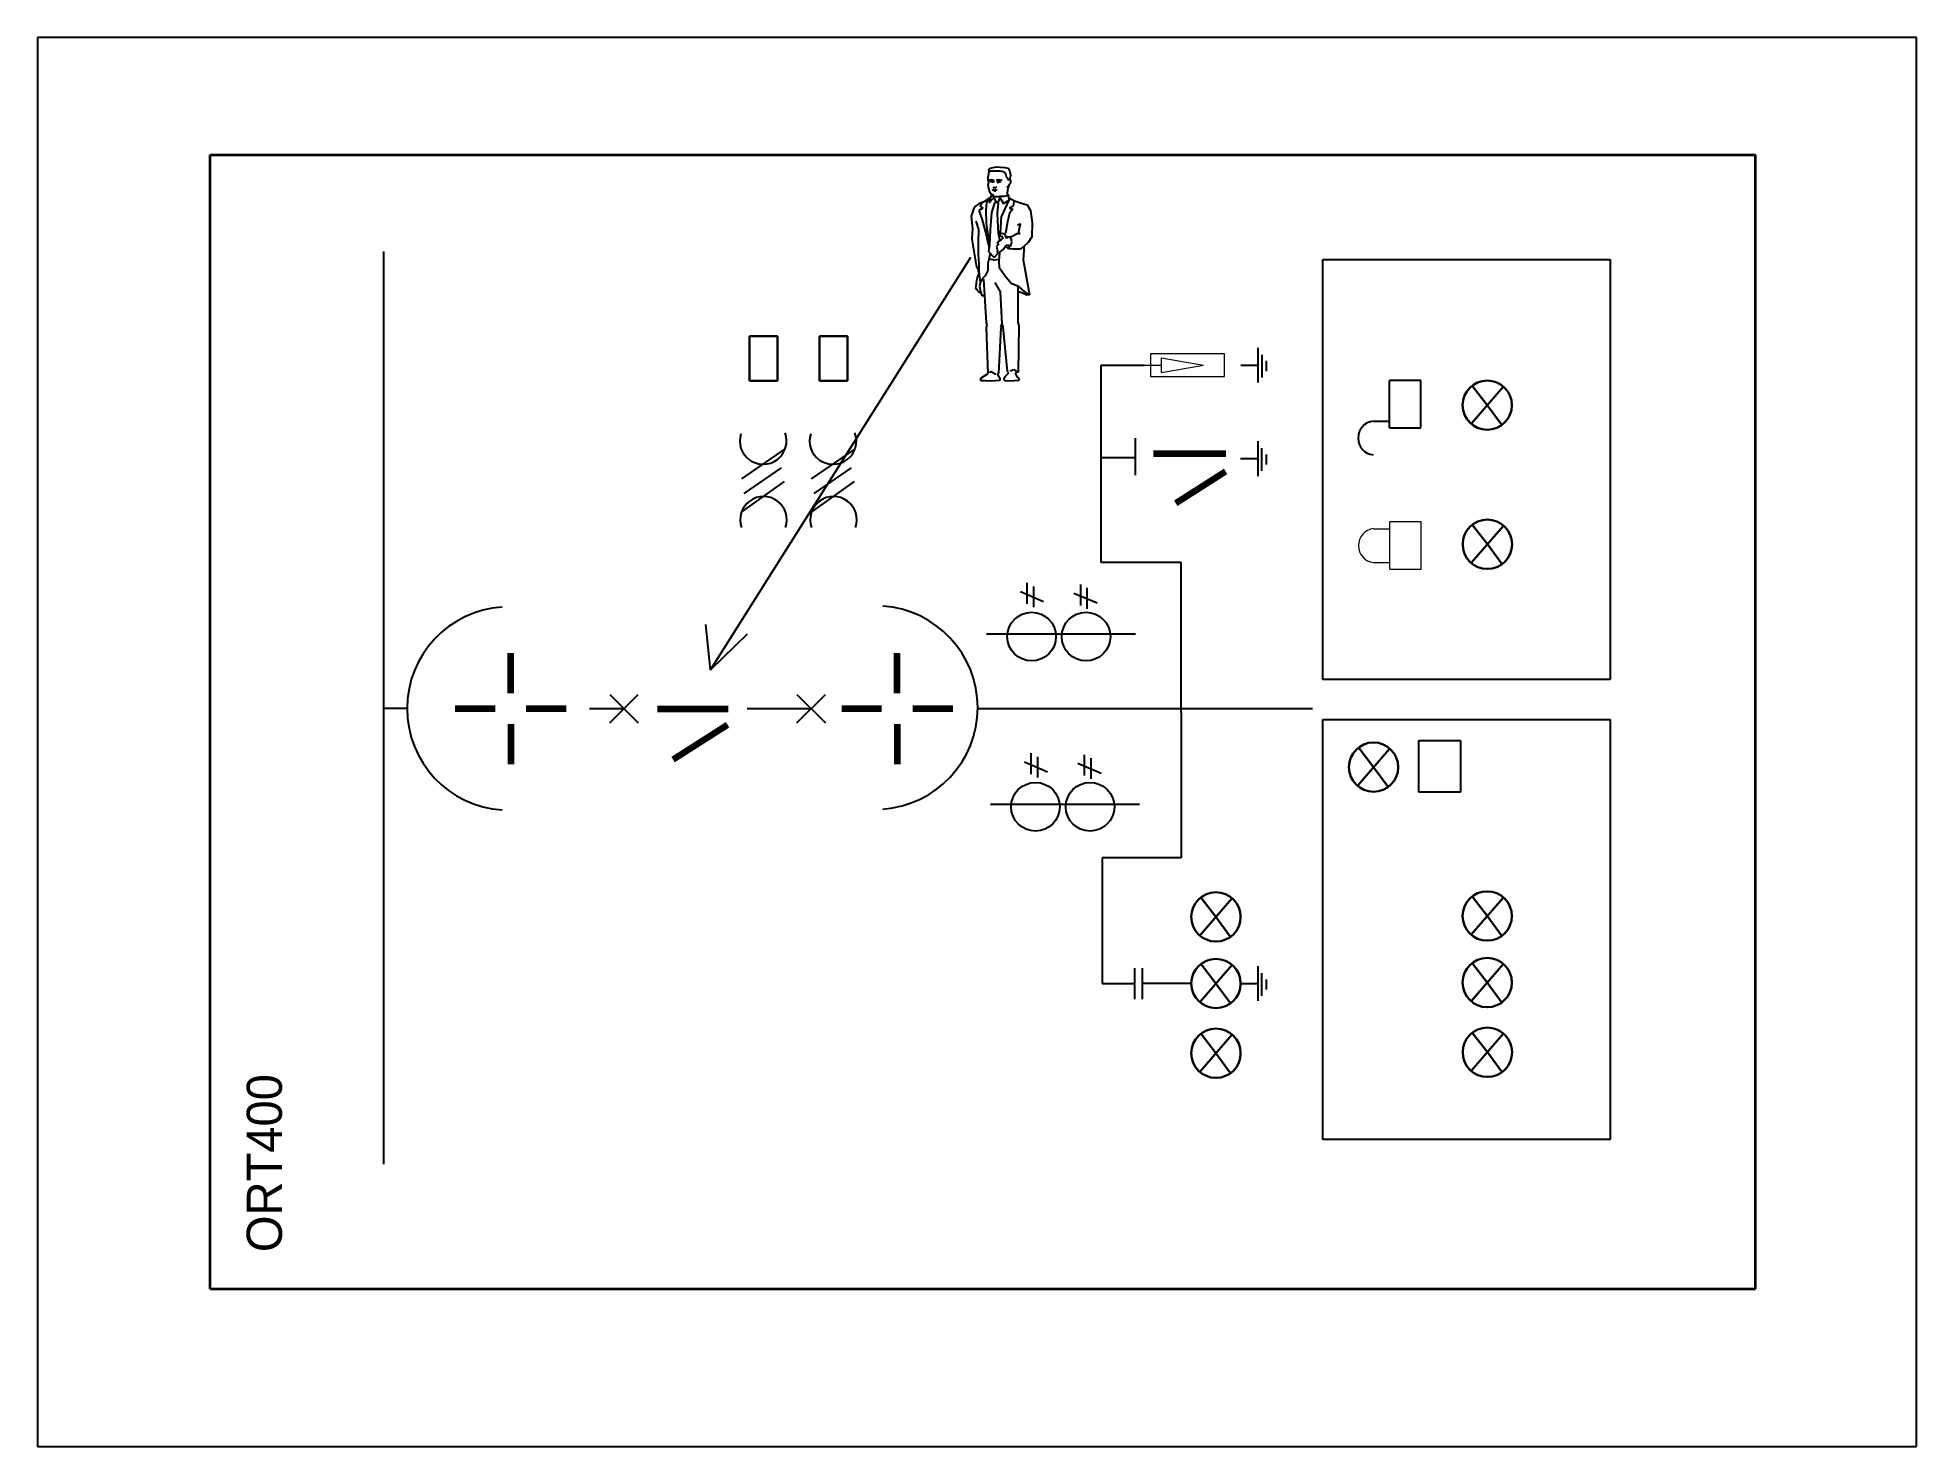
# Model space of a CAD drawing. Header units: millimetres. Extents: x 0 to 1600, y 0 to 1200.
import ezdxf

# ---------------------------------------------------------------- set-up
doc = ezdxf.new("R2010")
doc.units = ezdxf.units.MM
doc.layers.add('6-家具-143', color=143, linetype='Continuous')
doc.layers.add('TOPOVERLAY', color=2, linetype='Continuous')

msp = doc.modelspace()

# ---------------------------------------------------------------- linework, layer by layer
for p, q in [((1600, 1200), (0, 1200)), ((0, 1200), (0, 0)), ((1600, 0), (1600, 1200)), ((573, 661.5), (794.7, 1013)), ((573, 661.5), (569, 700.1)), ((573, 661.5), (604.7, 692.2)), ((0, 0), (1600, 0))]:
    msp.add_line(p, q)
at = {"color": 5, "lineweight": 35}
for p, q in [((146.9, 134.2), (146.9, 1100.2)), ((146.9, 1100.2), (1462.9, 1100.2)), ((1462.9, 134.2), (1462.9, 1100.2)), ((146.9, 134.2), (1462.9, 134.2))]:
    msp.add_line(p, q, dxfattribs=at)
at = {"color": 56}
for p, q in [((295, 240.3), (295, 1017.9)), ((1039.5, 906.1), (1039.5, 935.8)), ((1042.9, 910.6), (1042.9, 929.9)), ((905.6, 752.8), (905.6, 921)), ((905.6, 921), (942.3, 921)), ((1024.6, 921.1), (1039.4, 921.1)), ((1046.6, 916), (1046.6, 924.6)), ((935, 827.3), (935, 858.8)), ((1039.4, 826.5), (1039.4, 856.1)), ((1042.7, 831), (1042.7, 850.3)), ((935, 842.1), (905.6, 842.1)), ((1024.5, 841.5), (1039.3, 841.5)), ((1046.5, 836.4), (1046.5, 844.9)), ((974, 752.8), (905.6, 752.8)), ((974, 625.1), (974, 752.8)), ((487.3, 616.3), (511.5, 640.4)), ((487.3, 640.4), (511.5, 616.3)), ((646.6, 640.5), (670.9, 616.3)), ((646.6, 616.3), (670.9, 640.5)), ((314.7, 628.4), (295, 628.4)), ((470.1, 628.4), (499.4, 628.4)), ((604.2, 628.4), (658.8, 628.4)), ((800.6, 628.4), (1085.7, 628.4)), ((974, 625.1), (974, 501.2)), ((974, 501.2), (906.5, 501.2)), ((906.5, 501.2), (906.5, 394.2)), ((934.5, 380.9), (934.5, 407.5)), ((940.8, 380.9), (940.8, 407.5)), ((1039.4, 379.4), (1039.4, 409)), ((1042.7, 383.9), (1042.7, 403.2)), ((906.5, 394.2), (934.5, 394.2)), ((982.4, 394.3), (940.8, 394.3)), ((1024.5, 394.3), (1039.3, 394.3)), ((1046.5, 389.2), (1046.5, 397.8))]:
    msp.add_line(p, q, dxfattribs=at)
at = {"color": 252}
for p, q in [((1094.6, 653.1), (1094.6, 1011.1)), ((1094.6, 1011.1), (1339.2, 1011.1)), ((1339.2, 1011.1), (1339.2, 653.1)), ((636.2, 849.3), (599.4, 824.1)), ((695.7, 849.3), (658.9, 824.1)), ((601.7, 811.7), (633.5, 833.6)), ((661.2, 811.7), (693, 833.6)), ((599.8, 796), (636.1, 821.9)), ((659.3, 796), (695.6, 821.9)), ((837, 728.1), (856.6, 719.7)), ((842.7, 717.7), (842.7, 735.5)), ((848.3, 714.8), (848.3, 732.5)), ((882.6, 726.9), (902.2, 718.4)), ((888.3, 716.4), (888.3, 734.2)), ((893.9, 713.5), (893.9, 731.3)), ((808, 692.1), (934.9, 692.1)), ((1339.2, 653.1), (1094.6, 653.1)), ((1094.6, 261.3), (1094.6, 619.2)), ((1094.6, 619.2), (1339.2, 619.2)), ((1339.2, 619.2), (1339.2, 261.3)), ((1176.4, 557.2), (1176.4, 601.3)), ((1176.4, 601.3), (1211.7, 601.3)), ((1211.7, 601.3), (1211.7, 557.2)), ((840.4, 583.1), (860, 574.7)), ((846, 572.7), (846, 590.4)), ((851.7, 569.7), (851.7, 587.5)), ((886, 581.9), (905.6, 573.4)), ((891.6, 571.4), (891.6, 589.2)), ((897.3, 568.5), (897.3, 586.3)), ((811.4, 547.1), (938.3, 547.1)), ((1211.7, 557.2), (1176.4, 557.2)), ((1339.2, 261.3), (1094.6, 261.3))]:
    msp.add_line(p, q, dxfattribs=at)
at = {"color": 250, "lineweight": 30}
for p, q in [((665.9, 907.5), (665.9, 945.8)), ((665.9, 945.8), (689.7, 945.8)), ((689.7, 945.8), (689.7, 907.5)), ((689.7, 907.5), (665.9, 907.5)), ((950.3, 845.6), (1012, 845.6)), ((1234.6, 768.4), (1222, 784.7)), ((1221.1, 752.8), (1248.1, 783.9)), ((1234.6, 768.4), (1246.8, 751.7)), ((1124.2, 563), (1151.2, 594.2)), ((1137.7, 578.6), (1125.1, 594.9)), ((1137.7, 578.6), (1149.9, 562)), ((990, 435.4), (1017, 466.6)), ((1003.5, 451), (990.9, 467.4)), ((1221, 436.2), (1248, 467.3)), ((1234.5, 451.8), (1222, 468.1)), ((1003.5, 451), (1015.6, 434.4)), ((1234.5, 451.8), (1246.7, 435.1)), ((990, 378.8), (1017, 409.9)), ((1003.5, 394.3), (990.9, 410.7)), ((1221, 379.5), (1248, 410.7)), ((1234.5, 395.1), (1222, 411.4)), ((1003.5, 394.3), (1015.6, 377.7)), ((1234.5, 395.1), (1246.7, 378.5)), ((1234.6, 335.7), (1222, 352)), ((990, 319.4), (1017, 350.5)), ((1003.5, 334.9), (991, 351.3)), ((1221.1, 320.1), (1248.1, 351.3)), ((1003.5, 334.9), (1015.7, 318.3)), ((1234.6, 335.7), (1246.8, 319.1))]:
    msp.add_line(p, q, dxfattribs=at)
at = {"color": 56, "lineweight": 20}
for p, q in [((1010.8, 930.6), (947.7, 930.6)), ((947.7, 930.6), (947.7, 911.4)), ((1010.8, 911.4), (1010.8, 930.6)), ((942.3, 921), (957.1, 921)), ((957.1, 914.6), (957.1, 927.3)), ((957.1, 927.3), (992.8, 921)), ((957.1, 914.6), (992.8, 921)), ((947.7, 911.4), (1010.8, 911.4))]:
    msp.add_line(p, q, dxfattribs=at)
at = {"color": 88}
for p, q in [((1151.2, 867.7), (1151.2, 907.9)), ((1177.9, 907.9), (1151.2, 907.9)), ((1177.9, 867.7), (1177.9, 907.9)), ((1137.4, 873.4), (1151.2, 873.4)), ((1151.2, 867.7), (1177.9, 867.7))]:
    msp.add_line(p, q, dxfattribs=at)
at = {"color": 1, "lineweight": 30}
for p, q in [((1221, 871.3), (1248, 902.5)), ((1234.5, 886.9), (1222, 903.2)), ((1234.5, 886.9), (1246.7, 870.3))]:
    msp.add_line(p, q, dxfattribs=at)
at = {"color": 250, "lineweight": 100}
for p, q in [((950.3, 845.6), (1012, 845.6)), ((355.7, 628.4), (389.6, 628.4)), ((369.4, 628.4), (389.6, 628.4)), ((416.2, 628.4), (439.3, 628.4)), ((416.2, 628.4), (450.1, 628.4)), ((684.9, 628.4), (718.8, 628.4)), ((698.6, 628.4), (718.8, 628.4)), ((745.4, 628.4), (779.3, 628.4)), ((745.4, 628.4), (768.5, 628.4)), ((541.4, 585.1), (587.6, 614.5))]:
    msp.add_line(p, q, dxfattribs=at)
at = {"color": 3, "lineweight": 30}
msp.add_line((969.3, 803.5), (1011.7, 830.5), dxfattribs=at)
at = {"color": 18, "lineweight": 0}
for p, q in [((1151.5, 747.3), (1151.5, 787.4)), ((1178.2, 787.4), (1151.5, 787.4)), ((1178.2, 747.3), (1178.2, 787.4)), ((1137.7, 781.7), (1151.5, 781.7)), ((1137.7, 753), (1151.5, 753)), ((1151.5, 747.3), (1178.2, 747.3))]:
    msp.add_line(p, q, dxfattribs=at)
at = {"color": 1, "lineweight": 100}
msp.add_line((527.9, 628.3), (588, 628.3), dxfattribs=at)
msp.add_line((527.9, 628.3), (588, 628.3), dxfattribs=at)
at = {"color": 1, "lineweight": 30}
msp.add_circle((1234.5, 886.9), 21, dxfattribs=at)
at = {"color": 250, "lineweight": 30}
for centre in [(1234.6, 768.4), (1137.7, 578.6), (1003.5, 451), (1234.5, 451.8), (1234.5, 395.1), (1003.5, 394.3), (1003.5, 334.9), (1234.6, 335.7)]:
    msp.add_circle(centre, 21, dxfattribs=at)
at = {"color": 252}
for centre in [(846.5, 689.8), (892.9, 689.8), (849.8, 544.8), (896.3, 544.8)]:
    msp.add_circle(centre, 20.7, dxfattribs=at)
at = {"color": 88}
msp.add_arc((1139, 858.9), 14.5, 96.3558, 263.6442, dxfattribs=at)
at = {"color": 252}
for centre, start, end in [((617.9, 856.4), 162.0487, 20.1121), ((677.4, 856.4), 162.0487, 20.1121), ((618.2, 789.2), 340.9683, 199.0317), ((677.8, 789.2), 340.9683, 199.0317)]:
    msp.add_arc(centre, 19.9, start, end, dxfattribs=at)
at = {"color": 18, "lineweight": 0}
msp.add_arc((1139.3, 767.3), 14.5, 96.3558, 263.6442, dxfattribs=at)
at = {"color": 56}
for centre, start, end in [((401.3, 628.5), 93.7682, 266.2318), ((714, 629.3), 273.7682, 86.2318)]:
    msp.add_arc(centre, 86.6, start, end, dxfattribs=at)
at = {"layer": '6-家具-143', "color": 143}
for p, q in [((810.1, 1087.6), (811.4, 1088.9)), ((811.4, 1088.9), (816.4, 1089.8)), ((816.4, 1089.8), (823.6, 1089.4)), ((823.6, 1089.4), (826.4, 1088.7)), ((826.4, 1088.7), (827.9, 1086)), ((809.4, 1074.3), (810.1, 1077.2)), ((810.4, 1069.9), (809.4, 1074.3)), ((809.6, 1081.2), (810.3, 1085.5)), ((809.6, 1078.4), (809.6, 1081.2)), ((810.1, 1077.2), (809.6, 1078.4)), ((810.3, 1085.5), (810.1, 1087.6)), ((810.2, 1078.7), (812.4, 1079.1)), ((810.5, 1085.8), (811.1, 1086.4)), ((810.9, 1077.8), (813, 1077.9)), ((811.1, 1086.4), (815, 1086.6)), ((813.1, 1076.9), (811.3, 1077.4)), ((812.1, 1077.5), (812.6, 1077.7)), ((812.4, 1079.1), (814.5, 1078.3)), ((812.6, 1077.7), (813.2, 1077.1)), ((813, 1077.9), (814.5, 1077.4)), ((814.1, 1076.8), (813.1, 1076.9)), ((813.6, 1072.7), (813.9, 1072.2)), ((813.9, 1072.2), (815.9, 1072.3)), ((814.5, 1077.4), (814.1, 1076.8)), ((815, 1086.6), (819.4, 1086.5)), ((815.9, 1072.3), (816.9, 1072.8)), ((816.6, 1078.2), (817.8, 1079.1)), ((817.5, 1077.8), (816.8, 1077.4)), ((816.8, 1077.4), (817.2, 1076.8)), ((817.2, 1076.8), (818.4, 1076.7)), ((819.1, 1078), (817.5, 1077.8)), ((817.5, 1077), (818, 1077.4)), ((817.8, 1079.1), (820.7, 1078.8)), ((818, 1077.4), (818.8, 1077.2)), ((818.4, 1076.7), (820.3, 1077.4)), ((820.3, 1077.9), (819.1, 1078)), ((819.4, 1086.5), (821.4, 1086.1)), ((820.7, 1078.8), (821.2, 1078.1)), ((821.4, 1086.1), (823.5, 1085.3)), ((823.5, 1085.3), (824.5, 1083.2)), ((824.5, 1083.2), (824.9, 1081.3)), ((824.9, 1081.3), (825.9, 1080.3)), ((825.6, 1072.6), (825.4, 1073.1)), ((826.1, 1072.9), (825.6, 1072.6)), ((825.9, 1080.3), (825.9, 1079.5)), ((825.9, 1079.5), (826.3, 1079.3)), ((826.8, 1073.7), (826.1, 1072.9)), ((827.1, 1073.9), (826.2, 1071.6)), ((826.3, 1078.6), (826.8, 1079.2)), ((826.8, 1079.2), (827.6, 1079.5)), ((827.8, 1074.8), (826.8, 1073.7)), ((828.3, 1080.9), (827.6, 1079.6)), ((827.6, 1079.5), (828.3, 1078.8)), ((828.4, 1076.1), (827.8, 1074.8)), ((827.9, 1086), (828.6, 1083.2)), ((828.6, 1083.2), (828.3, 1080.9)), ((828.3, 1078.8), (828.6, 1077.9)), ((828.6, 1077.9), (828.4, 1076.1)), ((799, 1056.7), (796.9, 1053.7)), ((801.5, 1058.5), (799, 1056.7)), ((806.3, 1060.5), (801.5, 1058.5)), ((805.4, 1060.1), (802.4, 1056.7)), ((802.4, 1056.7), (804.9, 1054.8)), ((811.3, 1063.5), (806.3, 1060.5)), ((808.1, 1059.6), (807.4, 1053)), ((810.4, 1062.4), (808.1, 1059.6)), ((811.6, 1067.4), (810.4, 1069.9)), ((811.8, 1065.1), (810.4, 1059.2)), ((810.4, 1059.2), (814, 1063.1)), ((812.6, 1066.2), (811.6, 1067.4)), ((812.5, 1065.6), (811.8, 1065.1)), ((815.2, 1059.9), (812.4, 1051)), ((813.3, 1065.6), (812.5, 1065.6)), ((813.6, 1066), (812.6, 1066.2)), ((812.6, 1065.2), (812.6, 1064.9)), ((812.6, 1064.9), (814.7, 1064.6)), ((812.9, 1070.1), (814.5, 1070.5)), ((814.2, 1065), (813.6, 1066)), ((814, 1063.1), (815.6, 1064.5)), ((814.2, 1069.4), (815.9, 1069.3)), ((814.5, 1070.5), (815.4, 1070.4)), ((814.6, 1063.1), (816, 1060)), ((815.4, 1070.4), (817.3, 1070.2)), ((815.6, 1064.5), (818.8, 1064.5)), ((816, 1060), (816.7, 1059.4)), ((816.7, 1059.4), (818.4, 1060.1)), ((818, 1059.1), (817.2, 1050.2)), ((818.4, 1060.1), (819.5, 1062.8)), ((818.8, 1064.5), (822.7, 1058.6)), ((822.8, 1064.7), (819.3, 1064.7)), ((822.7, 1058.6), (825.9, 1060.6)), ((825.9, 1065.2), (822.8, 1064.7)), ((827.5, 1062.1), (823.6, 1054.2)), ((825.8, 1067.8), (825.6, 1065.8)), ((825.6, 1065.8), (825.9, 1065.2)), ((826.2, 1071.6), (825.8, 1067.8)), ((825.9, 1060.6), (827.8, 1061.8)), ((827, 1065.9), (826, 1065.8)), ((827.2, 1063.7), (827, 1065.9)), ((827.8, 1061.8), (827.2, 1063.7)), ((830.7, 1056.4), (827.7, 1054.8)), ((827.9, 1063.3), (832, 1061)), ((831.4, 1060.3), (830.7, 1056.4)), ((832, 1061), (838, 1058.9)), ((838, 1058.9), (842.8, 1057.4)), ((842.8, 1057.4), (845.7, 1052.8)), ((796.9, 1053.7), (795.1, 1048)), ((795.1, 1048), (796.2, 1037.1)), ((801.7, 1036.6), (799.4, 1043.5)), ((804.9, 1054.8), (801.7, 1052.6)), ((801.7, 1052.6), (804.2, 1045.5)), ((804.2, 1045.5), (807.6, 1033)), ((807.4, 1053), (807.9, 1041.9)), ((807.9, 1041.9), (810.2, 1025.9)), ((812.4, 1051), (811.3, 1036.2)), ((817.2, 1050.2), (817.8, 1038.5)), ((820.6, 1047.3), (820, 1038.4)), ((823.6, 1054.2), (820.6, 1047.3)), ((825.9, 1043), (824.3, 1033.2)), ((827.7, 1050.3), (825.9, 1043)), ((827.7, 1054.8), (830.4, 1053.7)), ((830.4, 1053.7), (827.7, 1050.3)), ((837.1, 1041.4), (834.6, 1039.8)), ((835.2, 1033.4), (837.1, 1041.4)), ((845.7, 1052.8), (847.1, 1042.3)), ((847.1, 1042.3), (846.6, 1030.2)), ((796.2, 1037.1), (795.6, 1029.1)), ((795.6, 1029.1), (795.8, 1026.6)), ((795.8, 1026.6), (799.7, 1004.5)), ((801.3, 1026.1), (801.7, 1036.6)), ((801.3, 1020), (801.3, 1026.1)), ((807.6, 1033), (809.7, 1023.2)), ((811.3, 1036.2), (810.6, 1023.2)), ((818.5, 1024.1), (816.5, 1022.1)), ((817.5, 1025.8), (817.2, 1024.3)), ((817.2, 1024.3), (818.5, 1024.1)), ((820.7, 1027.7), (817.5, 1025.8)), ((817.8, 1038.5), (818, 1033.3)), ((818, 1033.3), (819.2, 1027.9)), ((820, 1033.2), (819.5, 1032.3)), ((819.5, 1032.3), (819.9, 1031.2)), ((820, 1038.4), (819.7, 1033.7)), ((819.9, 1031.2), (821.3, 1030.6)), ((821.9, 1032.8), (820, 1033.2)), ((822.3, 1029.4), (820.7, 1027.7)), ((821.3, 1030.6), (822.3, 1029.4)), ((823, 1032.8), (821.9, 1032.8)), ((824.3, 1031.3), (823, 1032.8)), ((825.2, 1029.1), (824.3, 1031.3)), ((826.1, 1029), (825.2, 1029.1)), ((825.7, 1030.2), (829.3, 1030.7)), ((827, 1030), (825.7, 1030.2)), ((829.1, 1028.9), (827, 1030)), ((828.9, 1022.7), (829.8, 1025.9)), ((829.8, 1025.9), (829.1, 1028.9)), ((829.3, 1030.7), (834.1, 1033)), ((834.1, 1033), (836.8, 1033)), ((836.8, 1033), (835.2, 1033.4)), ((843.7, 1025.5), (839.8, 1022)), ((846.6, 1030.2), (843.7, 1025.5)), ((801.3, 1014.3), (801.3, 1020)), ((801.9, 1007.5), (801.3, 1014.3)), ((810.2, 1011.3), (809.2, 1007.9)), ((810.6, 1023.2), (809.7, 1017.9)), ((809.7, 1023.2), (810.2, 1020.9)), ((809.7, 1017.9), (814.7, 1012.7)), ((811.3, 1016.1), (810.2, 1011.3)), ((810.6, 1011.6), (814.3, 1010.6)), ((814.3, 1010.6), (818.8, 1011.3)), ((814.7, 1012.7), (818.4, 1016.6)), ((816.5, 1022.1), (816.7, 1021.4)), ((816.7, 1021.4), (817.3, 1020.8)), ((817.3, 1020.8), (816.7, 1019.8)), ((816.7, 1019.8), (817.5, 1019)), ((817.5, 1019), (817.2, 1017.6)), ((817.2, 1017.6), (817.8, 1016.7)), ((817.8, 1016.7), (819.5, 1017.2)), ((819, 1009.7), (819.5, 1016.3)), ((819.3, 1003.6), (819, 1009.7)), ((819.5, 1017.2), (822.4, 1019.5)), ((822.4, 1019.5), (824.1, 1022.1)), ((824.1, 1022.1), (826.1, 1023.6)), ((827.5, 1020), (825, 1021.4)), ((826.1, 1023.6), (828.2, 1023)), ((826.8, 1021.6), (828.9, 1022.7)), ((830.9, 1019.8), (827.5, 1020)), ((836.8, 1019.8), (830.9, 1019.8)), ((839.8, 1022), (836.8, 1019.8)), ((839.8, 1018.6), (839.3, 1010.6)), ((839.3, 1010.6), (844.8, 980.8)), ((840, 1021.6), (839.8, 1018.6)), ((799.7, 993.1), (798.8, 986.3)), ((799.7, 1004.5), (800.6, 1004)), ((800.4, 996.6), (799.7, 993.1)), ((801.9, 999.8), (800.4, 996.6)), ((800.6, 1004), (801, 1000.2)), ((801, 1000.2), (801.7, 1000.2)), ((801.7, 1000.2), (802.4, 1000.2)), ((801.9, 1000.4), (801.9, 1007.5)), ((802.9, 991.5), (801.9, 1000.4)), ((804.5, 994.5), (802.6, 991.1)), ((807, 997.2), (804.5, 994.5)), ((808.2, 956.9), (805.8, 994.2)), ((809.2, 1001.5), (807, 997.2)), ((809.2, 1007.9), (809.2, 1001.5)), ((823.6, 997), (819.3, 1003.6)), ((829.1, 990.6), (823.6, 997)), ((798.8, 986.3), (799.5, 986.1)), ((799.5, 986.1), (800.1, 984.7)), ((800.1, 984.7), (801, 984.5)), ((801, 984.5), (801.2, 983.5)), ((801.2, 983.5), (802.9, 983)), ((802.6, 991.1), (802.2, 988.1)), ((802.2, 988.1), (803.3, 982.9)), ((803.3, 982.9), (804, 979.9)), ((804, 979.9), (806.5, 980.8)), ((819.9, 983.5), (815.6, 991.5)), ((821.5, 956.3), (819.9, 983.5)), ((835.9, 987.6), (829.1, 990.6)), ((834.8, 988.3), (834.8, 957.4)), ((838.2, 982.6), (835, 983.3)), ((840.5, 983.8), (835.9, 987.6)), ((842.3, 980.6), (838.2, 982.6)), ((843.9, 981.5), (840.5, 983.8)), ((844.8, 980.8), (842.3, 980.6)), ((808.7, 955.5), (808.2, 956.9)), ((808.2, 953.1), (808.7, 955.5)), ((809.5, 914), (808.2, 953.1)), ((820.4, 952.9), (818.3, 914)), ((821, 955.8), (819.9, 953.1)), ((819.9, 953.1), (820.4, 952.9)), ((822.3, 953.7), (821.5, 956.3)), ((826, 915.6), (822.3, 953.7)), ((834.8, 957.4), (835.6, 954.5)), ((835.6, 954.5), (835.1, 915.1)), ((803.4, 910), (809.5, 914)), ((811.1, 914.5), (811.6, 915.9)), ((811.6, 915.9), (815.4, 913.5)), ((815.4, 913.5), (815.9, 913.5)), ((818.3, 914), (817.2, 913.7)), ((817.2, 913.7), (819.4, 909.5)), ((823.9, 911.3), (827.1, 914.3)), ((827.1, 914.3), (826, 915.6)), ((828.2, 916.1), (831.4, 917.2)), ((831.4, 917.2), (834, 915.6)), ((835.1, 915.1), (832.4, 914.3)), ((832.4, 914.3), (834, 911.1)), ((803.4, 907.6), (803.4, 910)), ((806.6, 907.6), (803.4, 907.6)), ((811.6, 907.3), (806.6, 907.6)), ((819.4, 907.9), (811.6, 907.3)), ((819.4, 909.5), (819.4, 907.9)), ((822.8, 909.5), (823.9, 911.3)), ((823.9, 907.3), (822.8, 909.5)), ((831.6, 907.6), (823.9, 907.3)), ((835.6, 907.9), (831.6, 907.6)), ((834, 911.1), (835.6, 909.5)), ((835.6, 909.5), (835.6, 907.9))]:
    msp.add_line(p, q, dxfattribs=at)
at = {"layer": 'TOPOVERLAY', "color": 3, "linetype": 'Continuous', "lineweight": 30}
for p, q in [((606.3, 907.5), (606.3, 945.8)), ((606.3, 945.8), (630.2, 945.8)), ((630.2, 945.8), (630.2, 907.5)), ((630.2, 907.5), (606.3, 907.5))]:
    msp.add_line(p, q, dxfattribs=at)
at = {"layer": 'TOPOVERLAY', "color": 3, "linetype": 'Continuous', "lineweight": 100}
msp.add_line((969.3, 803.5), (1011.7, 830.5), dxfattribs=at)
at = {"layer": 'TOPOVERLAY', "color": 250, "linetype": 'Continuous', "lineweight": 100}
for p, q in [((402.9, 641.7), (402.9, 675.6)), ((732.1, 641.7), (732.1, 675.6)), ((402.9, 615.1), (402.9, 581.2)), ((732.1, 615.1), (732.1, 581.2))]:
    msp.add_line(p, q, dxfattribs=at)
at = {"layer": 'TOPOVERLAY', "color": 1, "linetype": 'Continuous', "lineweight": 100}
msp.add_line((541.4, 585.1), (587.6, 614.5), dxfattribs=at)

# ---------------------------------------------------------------- texts
at = {"insert": (178.1, 165.5), "char_height": 30, "width": 3011.936, "attachment_point": 1, "rotation": 90}
msp.add_mtext('ORT400', dxfattribs=at)

doc.saveas('drawing.dxf')
